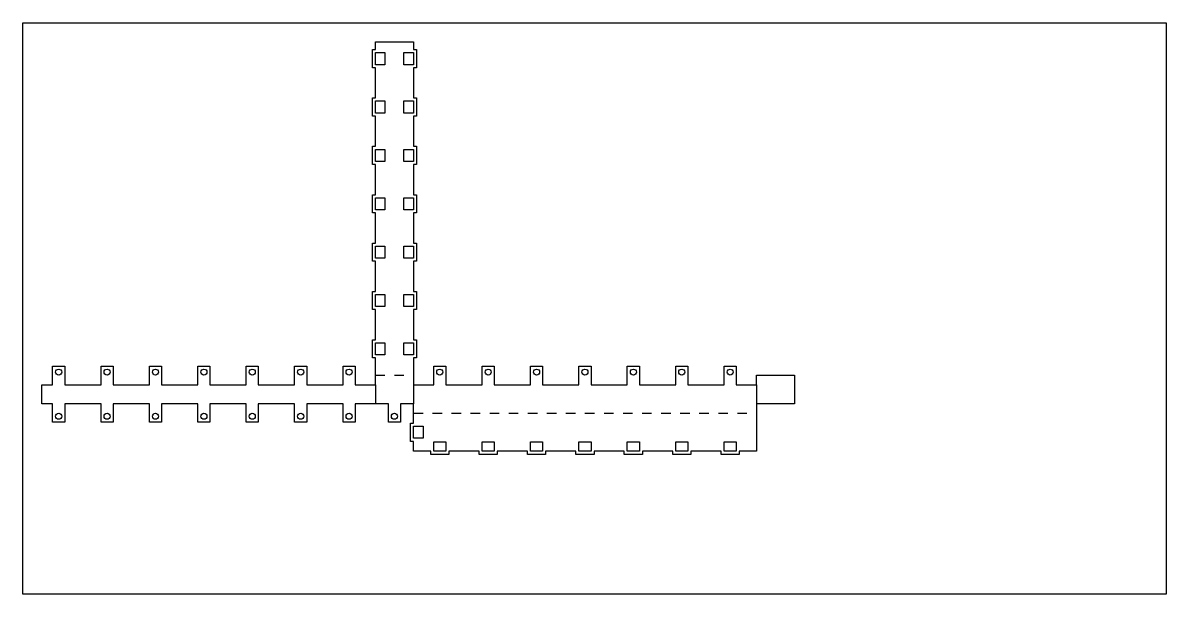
# Model space of a CAD drawing. Header units: metres. Extents: x 0 to 600, y -1550 to 300.
# Drawn here: x 0 to 600, y -620 to -320 of the extents above; entities that cross this region are included whole.
import ezdxf

# ---------------------------------------------------------------- set-up
doc = ezdxf.new("R2010")
doc.units = ezdxf.units.M

msp = doc.modelspace()

# ---------------------------------------------------------------- linework, layer by layer
at = {"layer": '4'}
for p, q in [((185, -334.0375), (185, -330)), ((185, -330), (205, -330)), ((205, -330), (205, -334.0375)), ((183.4125, -343.5625), (183.4125, -334.0375)), ((183.4125, -334.0375), (185, -334.0375)), ((185, -341.975), (185, -335.625)), ((185, -335.625), (190, -335.625)), ((190, -335.625), (190, -341.975)), ((200, -341.975), (200, -335.625)), ((200, -335.625), (205, -335.625)), ((205, -334.0375), (206.5875, -334.0375)), ((205, -335.625), (205, -341.975)), ((206.5875, -334.0375), (206.5875, -343.5625)), ((190, -341.975), (185, -341.975)), ((205, -341.975), (200, -341.975)), ((185, -343.5625), (183.4125, -343.5625)), ((185, -359.4375), (185, -343.5625)), ((206.5875, -343.5625), (205, -343.5625)), ((205, -343.5625), (205, -359.4375)), ((183.4125, -368.9625), (183.4125, -359.4375)), ((183.4125, -359.4375), (185, -359.4375)), ((205, -359.4375), (206.5875, -359.4375)), ((206.5875, -359.4375), (206.5875, -368.9625)), ((185, -367.375), (185, -361.025)), ((185, -361.025), (190, -361.025)), ((190, -361.025), (190, -367.375)), ((200, -367.375), (200, -361.025)), ((200, -361.025), (205, -361.025)), ((205, -361.025), (205, -367.375)), ((185, -368.9625), (183.4125, -368.9625)), ((190, -367.375), (185, -367.375)), ((185, -384.8375), (185, -368.9625)), ((205, -367.375), (200, -367.375)), ((206.5875, -368.9625), (205, -368.9625)), ((205, -368.9625), (205, -384.8375)), ((183.4125, -394.3625), (183.4125, -384.8375)), ((183.4125, -384.8375), (185, -384.8375)), ((185, -392.775), (185, -386.425)), ((185, -386.425), (190, -386.425)), ((190, -386.425), (190, -392.775)), ((200, -392.775), (200, -386.425)), ((200, -386.425), (205, -386.425)), ((205, -384.8375), (206.5875, -384.8375)), ((205, -386.425), (205, -392.775)), ((206.5875, -384.8375), (206.5875, -394.3625)), ((185, -394.3625), (183.4125, -394.3625)), ((190, -392.775), (185, -392.775)), ((185, -410.2375), (185, -394.3625)), ((205, -392.775), (200, -392.775)), ((206.5875, -394.3625), (205, -394.3625)), ((205, -394.3625), (205, -410.2375)), ((183.4125, -419.7625), (183.4125, -410.2375)), ((183.4125, -410.2375), (185, -410.2375)), ((185, -418.175), (185, -411.825)), ((185, -411.825), (190, -411.825)), ((190, -411.825), (190, -418.175)), ((200, -418.175), (200, -411.825)), ((200, -411.825), (205, -411.825)), ((205, -410.2375), (206.5875, -410.2375)), ((205, -411.825), (205, -418.175)), ((206.5875, -410.2375), (206.5875, -419.7625)), ((185, -419.7625), (183.4125, -419.7625)), ((190, -418.175), (185, -418.175)), ((185, -435.6375), (185, -419.7625)), ((205, -418.175), (200, -418.175)), ((206.5875, -419.7625), (205, -419.7625)), ((205, -419.7625), (205, -435.6375)), ((183.4125, -445.1625), (183.4125, -435.6375)), ((183.4125, -435.6375), (185, -435.6375)), ((185, -443.575), (185, -437.225)), ((185, -437.225), (190, -437.225)), ((190, -437.225), (190, -443.575)), ((200, -443.575), (200, -437.225)), ((200, -437.225), (205, -437.225)), ((205, -435.6375), (206.5875, -435.6375)), ((205, -437.225), (205, -443.575)), ((206.5875, -435.6375), (206.5875, -445.1625)), ((190, -443.575), (185, -443.575)), ((205, -443.575), (200, -443.575)), ((185, -445.1625), (183.4125, -445.1625)), ((185, -461.0375), (185, -445.1625)), ((206.5875, -445.1625), (205, -445.1625)), ((205, -445.1625), (205, -461.0375)), ((183.4125, -470.5625), (183.4125, -461.0375)), ((183.4125, -461.0375), (185, -461.0375)), ((205, -461.0375), (206.5875, -461.0375)), ((206.5875, -461.0375), (206.5875, -470.5625)), ((185, -468.975), (185, -462.625)), ((185, -462.625), (190, -462.625)), ((190, -462.625), (190, -468.975)), ((200, -468.975), (200, -462.625)), ((200, -462.625), (205, -462.625)), ((205, -462.625), (205, -468.975)), ((185, -470.5625), (183.4125, -470.5625)), ((190, -468.975), (185, -468.975)), ((185, -486.4375), (185, -470.5625)), ((205, -468.975), (200, -468.975)), ((206.5875, -470.5625), (205, -470.5625)), ((205, -470.5625), (205, -486.4375)), ((183.4125, -495.9625), (183.4125, -486.4375)), ((183.4125, -486.4375), (185, -486.4375)), ((185, -494.375), (185, -488.025)), ((185, -488.025), (190, -488.025)), ((190, -488.025), (190, -494.375)), ((200, -494.375), (200, -488.025)), ((200, -488.025), (205, -488.025)), ((205, -486.4375), (206.5875, -486.4375)), ((205, -488.025), (205, -494.375)), ((206.5875, -486.4375), (206.5875, -495.9625)), ((185, -495.9625), (183.4125, -495.9625)), ((190, -494.375), (185, -494.375)), ((185, -510), (185, -495.9625)), ((205, -494.375), (200, -494.375)), ((206.5875, -495.9625), (205, -495.9625)), ((205, -495.9625), (205, -510)), ((15.625, -510), (15.625, -500.2375)), ((15.625, -500.2375), (21.975, -500.2375)), ((17.2125, -503.4125), (17.333341, -502.80499)), ((17.333341, -504.02001), (17.2125, -503.4125)), ((17.333341, -502.80499), (17.677468, -502.289968)), ((17.677468, -502.289968), (18.19249, -501.945841)), ((18.19249, -501.945841), (18.8, -501.825)), ((18.8, -501.825), (19.40751, -501.945841)), ((19.40751, -501.945841), (19.922532, -502.289968)), ((19.922532, -502.289968), (20.266659, -502.80499)), ((20.266659, -502.80499), (20.3875, -503.4125)), ((20.3875, -503.4125), (20.266659, -504.02001)), ((21.975, -500.2375), (21.975, -510)), ((41.025, -510), (41.025, -500.2375)), ((41.025, -500.2375), (47.375, -500.2375)), ((42.6125, -503.4125), (42.733341, -502.80499)), ((42.733341, -504.02001), (42.6125, -503.4125)), ((42.733341, -502.80499), (43.077468, -502.289968)), ((43.077468, -502.289968), (43.59249, -501.945841)), ((43.59249, -501.945841), (44.2, -501.825)), ((44.2, -501.825), (44.80751, -501.945841)), ((44.80751, -501.945841), (45.322532, -502.289968)), ((45.322532, -502.289968), (45.666659, -502.80499)), ((45.666659, -502.80499), (45.7875, -503.4125)), ((45.7875, -503.4125), (45.666659, -504.02001)), ((47.375, -500.2375), (47.375, -510)), ((66.425, -510), (66.425, -500.2375)), ((66.425, -500.2375), (72.775, -500.2375)), ((68.0125, -503.4125), (68.133341, -502.80499)), ((68.133341, -504.02001), (68.0125, -503.4125)), ((68.133341, -502.80499), (68.477468, -502.289968)), ((68.477468, -502.289968), (68.99249, -501.945841)), ((68.99249, -501.945841), (69.6, -501.825)), ((69.6, -501.825), (70.20751, -501.945841)), ((70.20751, -501.945841), (70.722532, -502.289968)), ((70.722532, -502.289968), (71.066659, -502.80499)), ((71.066659, -502.80499), (71.1875, -503.4125)), ((71.1875, -503.4125), (71.066659, -504.02001)), ((72.775, -500.2375), (72.775, -510)), ((91.825, -510), (91.825, -500.2375)), ((91.825, -500.2375), (98.175, -500.2375)), ((93.4125, -503.4125), (93.533341, -502.80499)), ((93.533341, -504.02001), (93.4125, -503.4125)), ((93.533341, -502.80499), (93.877468, -502.289968)), ((93.877468, -502.289968), (94.39249, -501.945841)), ((94.39249, -501.945841), (95, -501.825)), ((95, -501.825), (95.60751, -501.945841)), ((95.60751, -501.945841), (96.122532, -502.289968)), ((96.122532, -502.289968), (96.466659, -502.80499)), ((96.466659, -502.80499), (96.5875, -503.4125)), ((96.5875, -503.4125), (96.466659, -504.02001)), ((98.175, -500.2375), (98.175, -510)), ((117.225, -510), (117.225, -500.2375)), ((117.225, -500.2375), (123.575, -500.2375)), ((118.8125, -503.4125), (118.933341, -502.80499)), ((118.933341, -504.02001), (118.8125, -503.4125)), ((118.933341, -502.80499), (119.277468, -502.289968)), ((119.277468, -502.289968), (119.79249, -501.945841)), ((119.79249, -501.945841), (120.4, -501.825)), ((120.4, -501.825), (121.00751, -501.945841)), ((121.00751, -501.945841), (121.522532, -502.289968)), ((121.522532, -502.289968), (121.866659, -502.80499)), ((121.866659, -502.80499), (121.9875, -503.4125)), ((121.9875, -503.4125), (121.866659, -504.02001)), ((123.575, -500.2375), (123.575, -510)), ((142.625, -510), (142.625, -500.2375)), ((142.625, -500.2375), (148.975, -500.2375)), ((144.2125, -503.4125), (144.333341, -502.80499)), ((144.333341, -504.02001), (144.2125, -503.4125)), ((144.333341, -502.80499), (144.677468, -502.289968)), ((144.677468, -502.289968), (145.19249, -501.945841)), ((145.19249, -501.945841), (145.8, -501.825)), ((145.8, -501.825), (146.40751, -501.945841)), ((146.40751, -501.945841), (146.922532, -502.289968)), ((146.922532, -502.289968), (147.266659, -502.80499)), ((147.266659, -502.80499), (147.3875, -503.4125)), ((147.3875, -503.4125), (147.266659, -504.02001)), ((148.975, -500.2375), (148.975, -510)), ((168.025, -510), (168.025, -500.2375)), ((168.025, -500.2375), (174.375, -500.2375)), ((169.6125, -503.4125), (169.733341, -502.80499)), ((169.733341, -504.02001), (169.6125, -503.4125)), ((169.733341, -502.80499), (170.077468, -502.289968)), ((170.077468, -502.289968), (170.59249, -501.945841)), ((170.59249, -501.945841), (171.2, -501.825)), ((171.2, -501.825), (171.80751, -501.945841)), ((171.80751, -501.945841), (172.322532, -502.289968)), ((172.322532, -502.289968), (172.666659, -502.80499)), ((172.666659, -502.80499), (172.7875, -503.4125)), ((172.7875, -503.4125), (172.666659, -504.02001)), ((174.375, -500.2375), (174.375, -510)), ((215.625, -510), (215.625, -500.2375)), ((215.625, -500.2375), (221.975, -500.2375)), ((217.2125, -503.4125), (217.333341, -502.80499)), ((217.333341, -504.02001), (217.2125, -503.4125)), ((217.333341, -502.80499), (217.677468, -502.289968)), ((217.677468, -502.289968), (218.19249, -501.945841)), ((218.19249, -501.945841), (218.8, -501.825)), ((218.8, -501.825), (219.40751, -501.945841)), ((219.40751, -501.945841), (219.922532, -502.289968)), ((219.922532, -502.289968), (220.266659, -502.80499)), ((220.266659, -502.80499), (220.3875, -503.4125)), ((220.3875, -503.4125), (220.266659, -504.02001)), ((221.975, -500.2375), (221.975, -510)), ((241.025, -510), (241.025, -500.2375)), ((241.025, -500.2375), (247.375, -500.2375)), ((242.6125, -503.4125), (242.733341, -502.80499)), ((242.733341, -504.02001), (242.6125, -503.4125)), ((242.733341, -502.80499), (243.077468, -502.289968)), ((243.077468, -502.289968), (243.59249, -501.945841)), ((243.59249, -501.945841), (244.2, -501.825)), ((244.2, -501.825), (244.80751, -501.945841)), ((244.80751, -501.945841), (245.322532, -502.289968)), ((245.322532, -502.289968), (245.666659, -502.80499)), ((245.666659, -502.80499), (245.7875, -503.4125)), ((245.7875, -503.4125), (245.666659, -504.02001)), ((247.375, -500.2375), (247.375, -510)), ((266.425, -510), (266.425, -500.2375)), ((266.425, -500.2375), (272.775, -500.2375)), ((268.0125, -503.4125), (268.133341, -502.80499)), ((268.133341, -504.02001), (268.0125, -503.4125)), ((268.133341, -502.80499), (268.477468, -502.289968)), ((268.477468, -502.289968), (268.99249, -501.945841)), ((268.99249, -501.945841), (269.6, -501.825)), ((269.6, -501.825), (270.20751, -501.945841)), ((270.20751, -501.945841), (270.722532, -502.289968)), ((270.722532, -502.289968), (271.066659, -502.80499)), ((271.066659, -502.80499), (271.1875, -503.4125)), ((271.1875, -503.4125), (271.066659, -504.02001)), ((272.775, -500.2375), (272.775, -510)), ((291.825, -510), (291.825, -500.2375)), ((291.825, -500.2375), (298.175, -500.2375)), ((293.4125, -503.4125), (293.533341, -502.80499)), ((293.533341, -504.02001), (293.4125, -503.4125)), ((293.533341, -502.80499), (293.877468, -502.289968)), ((293.877468, -502.289968), (294.39249, -501.945841)), ((294.39249, -501.945841), (295, -501.825)), ((295, -501.825), (295.60751, -501.945841)), ((295.60751, -501.945841), (296.122532, -502.289968)), ((296.122532, -502.289968), (296.466659, -502.80499)), ((296.466659, -502.80499), (296.5875, -503.4125)), ((296.5875, -503.4125), (296.466659, -504.02001)), ((298.175, -500.2375), (298.175, -510)), ((317.225, -510), (317.225, -500.2375)), ((317.225, -500.2375), (323.575, -500.2375)), ((318.8125, -503.4125), (318.933341, -502.80499)), ((318.933341, -504.02001), (318.8125, -503.4125)), ((318.933341, -502.80499), (319.277468, -502.289968)), ((319.277468, -502.289968), (319.79249, -501.945841)), ((319.79249, -501.945841), (320.4, -501.825)), ((320.4, -501.825), (321.00751, -501.945841)), ((321.00751, -501.945841), (321.522532, -502.289968)), ((321.522532, -502.289968), (321.866659, -502.80499)), ((321.866659, -502.80499), (321.9875, -503.4125)), ((321.9875, -503.4125), (321.866659, -504.02001)), ((323.575, -500.2375), (323.575, -510)), ((342.625, -510), (342.625, -500.2375)), ((342.625, -500.2375), (348.975, -500.2375)), ((344.2125, -503.4125), (344.333341, -502.80499)), ((344.333341, -504.02001), (344.2125, -503.4125)), ((344.333341, -502.80499), (344.677468, -502.289968)), ((344.677468, -502.289968), (345.19249, -501.945841)), ((345.19249, -501.945841), (345.8, -501.825)), ((345.8, -501.825), (346.40751, -501.945841)), ((346.40751, -501.945841), (346.922532, -502.289968)), ((346.922532, -502.289968), (347.266659, -502.80499)), ((347.266659, -502.80499), (347.3875, -503.4125)), ((347.3875, -503.4125), (347.266659, -504.02001)), ((348.975, -500.2375), (348.975, -510)), ((368.025, -510), (368.025, -500.2375)), ((368.025, -500.2375), (374.375, -500.2375)), ((369.6125, -503.4125), (369.733341, -502.80499)), ((369.733341, -504.02001), (369.6125, -503.4125)), ((369.733341, -502.80499), (370.077468, -502.289968)), ((370.077468, -502.289968), (370.59249, -501.945841)), ((370.59249, -501.945841), (371.2, -501.825)), ((371.2, -501.825), (371.80751, -501.945841)), ((371.80751, -501.945841), (372.322532, -502.289968)), ((372.322532, -502.289968), (372.666659, -502.80499)), ((372.666659, -502.80499), (372.7875, -503.4125)), ((372.7875, -503.4125), (372.666659, -504.02001)), ((374.375, -500.2375), (374.375, -510)), ((10, -520), (10, -510)), ((10, -510), (15.625, -510)), ((17.677468, -504.535032), (17.333341, -504.02001)), ((18.19249, -504.879159), (17.677468, -504.535032)), ((18.8, -505), (18.19249, -504.879159)), ((19.40751, -504.879159), (18.8, -505)), ((19.922532, -504.535032), (19.40751, -504.879159)), ((20.266659, -504.02001), (19.922532, -504.535032)), ((21.975, -510), (41.025, -510)), ((43.077468, -504.535032), (42.733341, -504.02001)), ((43.59249, -504.879159), (43.077468, -504.535032)), ((44.2, -505), (43.59249, -504.879159)), ((44.80751, -504.879159), (44.2, -505)), ((45.322532, -504.535032), (44.80751, -504.879159)), ((45.666659, -504.02001), (45.322532, -504.535032)), ((47.375, -510), (66.425, -510)), ((68.477468, -504.535032), (68.133341, -504.02001)), ((68.99249, -504.879159), (68.477468, -504.535032)), ((69.6, -505), (68.99249, -504.879159)), ((70.20751, -504.879159), (69.6, -505)), ((70.722532, -504.535032), (70.20751, -504.879159)), ((71.066659, -504.02001), (70.722532, -504.535032)), ((72.775, -510), (91.825, -510)), ((93.877468, -504.535032), (93.533341, -504.02001)), ((94.39249, -504.879159), (93.877468, -504.535032)), ((95, -505), (94.39249, -504.879159)), ((95.60751, -504.879159), (95, -505)), ((96.122532, -504.535032), (95.60751, -504.879159)), ((96.466659, -504.02001), (96.122532, -504.535032)), ((98.175, -510), (117.225, -510)), ((119.277468, -504.535032), (118.933341, -504.02001)), ((119.79249, -504.879159), (119.277468, -504.535032)), ((120.4, -505), (119.79249, -504.879159)), ((121.00751, -504.879159), (120.4, -505)), ((121.522532, -504.535032), (121.00751, -504.879159)), ((121.866659, -504.02001), (121.522532, -504.535032)), ((123.575, -510), (142.625, -510)), ((144.677468, -504.535032), (144.333341, -504.02001)), ((145.19249, -504.879159), (144.677468, -504.535032)), ((145.8, -505), (145.19249, -504.879159)), ((146.40751, -504.879159), (145.8, -505)), ((146.922532, -504.535032), (146.40751, -504.879159)), ((147.266659, -504.02001), (146.922532, -504.535032)), ((148.975, -510), (168.025, -510)), ((170.077468, -504.535032), (169.733341, -504.02001)), ((170.59249, -504.879159), (170.077468, -504.535032)), ((171.2, -505), (170.59249, -504.879159)), ((171.80751, -504.879159), (171.2, -505)), ((172.322532, -504.535032), (171.80751, -504.879159)), ((172.666659, -504.02001), (172.322532, -504.535032)), ((174.375, -510), (185, -510)), ((205, -510), (215.625, -510)), ((217.677468, -504.535032), (217.333341, -504.02001)), ((218.19249, -504.879159), (217.677468, -504.535032)), ((218.8, -505), (218.19249, -504.879159)), ((219.40751, -504.879159), (218.8, -505)), ((219.922532, -504.535032), (219.40751, -504.879159)), ((220.266659, -504.02001), (219.922532, -504.535032)), ((221.975, -510), (241.025, -510)), ((243.077468, -504.535032), (242.733341, -504.02001)), ((243.59249, -504.879159), (243.077468, -504.535032)), ((244.2, -505), (243.59249, -504.879159)), ((244.80751, -504.879159), (244.2, -505)), ((245.322532, -504.535032), (244.80751, -504.879159)), ((245.666659, -504.02001), (245.322532, -504.535032)), ((247.375, -510), (266.425, -510)), ((268.477468, -504.535032), (268.133341, -504.02001)), ((268.99249, -504.879159), (268.477468, -504.535032)), ((269.6, -505), (268.99249, -504.879159)), ((270.20751, -504.879159), (269.6, -505)), ((270.722532, -504.535032), (270.20751, -504.879159)), ((271.066659, -504.02001), (270.722532, -504.535032)), ((272.775, -510), (291.825, -510)), ((293.877468, -504.535032), (293.533341, -504.02001)), ((294.39249, -504.879159), (293.877468, -504.535032)), ((295, -505), (294.39249, -504.879159)), ((295.60751, -504.879159), (295, -505)), ((296.122532, -504.535032), (295.60751, -504.879159)), ((296.466659, -504.02001), (296.122532, -504.535032)), ((298.175, -510), (317.225, -510)), ((319.277468, -504.535032), (318.933341, -504.02001)), ((319.79249, -504.879159), (319.277468, -504.535032)), ((320.4, -505), (319.79249, -504.879159)), ((321.00751, -504.879159), (320.4, -505)), ((321.522532, -504.535032), (321.00751, -504.879159)), ((321.866659, -504.02001), (321.522532, -504.535032)), ((323.575, -510), (342.625, -510)), ((344.677468, -504.535032), (344.333341, -504.02001)), ((345.19249, -504.879159), (344.677468, -504.535032)), ((345.8, -505), (345.19249, -504.879159)), ((346.40751, -504.879159), (345.8, -505)), ((346.922532, -504.535032), (346.40751, -504.879159)), ((347.266659, -504.02001), (346.922532, -504.535032)), ((348.975, -510), (368.025, -510)), ((370.077468, -504.535032), (369.733341, -504.02001)), ((370.59249, -504.879159), (370.077468, -504.535032)), ((371.2, -505), (370.59249, -504.879159)), ((371.80751, -504.879159), (371.2, -505)), ((372.322532, -504.535032), (371.80751, -504.879159)), ((372.666659, -504.02001), (372.322532, -504.535032)), ((374.375, -510), (385, -510)), ((385, -510), (385, -505)), ((385, -505), (405, -505)), ((405, -505), (405, -520)), ((15.625, -520), (10, -520)), ((15.625, -529.7625), (15.625, -520)), ((41.025, -520), (21.975, -520)), ((21.975, -520), (21.975, -529.7625)), ((41.025, -529.7625), (41.025, -520)), ((66.425, -520), (47.375, -520)), ((47.375, -520), (47.375, -529.7625)), ((66.425, -529.7625), (66.425, -520)), ((91.825, -520), (72.775, -520)), ((72.775, -520), (72.775, -529.7625)), ((91.825, -529.7625), (91.825, -520)), ((117.225, -520), (98.175, -520)), ((98.175, -520), (98.175, -529.7625)), ((117.225, -529.7625), (117.225, -520)), ((142.625, -520), (123.575, -520)), ((123.575, -520), (123.575, -529.7625)), ((142.625, -529.7625), (142.625, -520)), ((168.025, -520), (148.975, -520)), ((148.975, -520), (148.975, -529.7625)), ((168.025, -529.7625), (168.025, -520)), ((191.825, -520), (174.375, -520)), ((174.375, -520), (174.375, -529.7625)), ((191.825, -529.7625), (191.825, -520)), ((205, -520), (198.175, -520)), ((198.175, -520), (198.175, -529.7625)), ((205, -530.2375), (205, -520)), ((405, -520), (385, -520)), ((385, -520), (385, -545)), ((17.2125, -526.5875), (17.333341, -525.97999)), ((17.333341, -527.19501), (17.2125, -526.5875)), ((17.333341, -525.97999), (17.677468, -525.464968)), ((17.677468, -527.710032), (17.333341, -527.19501)), ((17.677468, -525.464968), (18.19249, -525.120841)), ((18.19249, -528.054159), (17.677468, -527.710032)), ((18.19249, -525.120841), (18.8, -525)), ((18.8, -525), (19.40751, -525.120841)), ((19.40751, -525.120841), (19.922532, -525.464968)), ((19.922532, -527.710032), (19.40751, -528.054159)), ((19.922532, -525.464968), (20.266659, -525.97999)), ((20.266659, -527.19501), (19.922532, -527.710032)), ((20.266659, -525.97999), (20.3875, -526.5875)), ((20.3875, -526.5875), (20.266659, -527.19501)), ((42.6125, -526.5875), (42.733341, -525.97999)), ((42.733341, -527.19501), (42.6125, -526.5875)), ((42.733341, -525.97999), (43.077468, -525.464968)), ((43.077468, -527.710032), (42.733341, -527.19501)), ((43.077468, -525.464968), (43.59249, -525.120841)), ((43.59249, -528.054159), (43.077468, -527.710032)), ((43.59249, -525.120841), (44.2, -525)), ((44.2, -525), (44.80751, -525.120841)), ((44.80751, -525.120841), (45.322532, -525.464968)), ((45.322532, -527.710032), (44.80751, -528.054159)), ((45.322532, -525.464968), (45.666659, -525.97999)), ((45.666659, -527.19501), (45.322532, -527.710032)), ((45.666659, -525.97999), (45.7875, -526.5875)), ((45.7875, -526.5875), (45.666659, -527.19501)), ((68.0125, -526.5875), (68.133341, -525.97999)), ((68.133341, -527.19501), (68.0125, -526.5875)), ((68.133341, -525.97999), (68.477468, -525.464968)), ((68.477468, -527.710032), (68.133341, -527.19501)), ((68.477468, -525.464968), (68.99249, -525.120841)), ((68.99249, -528.054159), (68.477468, -527.710032)), ((68.99249, -525.120841), (69.6, -525)), ((69.6, -525), (70.20751, -525.120841)), ((70.20751, -525.120841), (70.722532, -525.464968)), ((70.722532, -527.710032), (70.20751, -528.054159)), ((70.722532, -525.464968), (71.066659, -525.97999)), ((71.066659, -527.19501), (70.722532, -527.710032)), ((71.066659, -525.97999), (71.1875, -526.5875)), ((71.1875, -526.5875), (71.066659, -527.19501)), ((93.4125, -526.5875), (93.533341, -525.97999)), ((93.533341, -527.19501), (93.4125, -526.5875)), ((93.533341, -525.97999), (93.877468, -525.464968)), ((93.877468, -527.710032), (93.533341, -527.19501)), ((93.877468, -525.464968), (94.39249, -525.120841)), ((94.39249, -528.054159), (93.877468, -527.710032)), ((94.39249, -525.120841), (95, -525)), ((95, -525), (95.60751, -525.120841)), ((95.60751, -525.120841), (96.122532, -525.464968)), ((96.122532, -527.710032), (95.60751, -528.054159)), ((96.122532, -525.464968), (96.466659, -525.97999)), ((96.466659, -527.19501), (96.122532, -527.710032)), ((96.466659, -525.97999), (96.5875, -526.5875)), ((96.5875, -526.5875), (96.466659, -527.19501)), ((118.8125, -526.5875), (118.933341, -525.97999)), ((118.933341, -527.19501), (118.8125, -526.5875)), ((118.933341, -525.97999), (119.277468, -525.464968)), ((119.277468, -527.710032), (118.933341, -527.19501)), ((119.277468, -525.464968), (119.79249, -525.120841)), ((119.79249, -528.054159), (119.277468, -527.710032)), ((119.79249, -525.120841), (120.4, -525)), ((120.4, -525), (121.00751, -525.120841)), ((121.00751, -525.120841), (121.522532, -525.464968)), ((121.522532, -527.710032), (121.00751, -528.054159)), ((121.522532, -525.464968), (121.866659, -525.97999)), ((121.866659, -527.19501), (121.522532, -527.710032)), ((121.866659, -525.97999), (121.9875, -526.5875)), ((121.9875, -526.5875), (121.866659, -527.19501)), ((144.2125, -526.5875), (144.333341, -525.97999)), ((144.333341, -527.19501), (144.2125, -526.5875)), ((144.333341, -525.97999), (144.677468, -525.464968)), ((144.677468, -527.710032), (144.333341, -527.19501)), ((144.677468, -525.464968), (145.19249, -525.120841)), ((145.19249, -528.054159), (144.677468, -527.710032)), ((145.19249, -525.120841), (145.8, -525)), ((145.8, -525), (146.40751, -525.120841)), ((146.40751, -525.120841), (146.922532, -525.464968)), ((146.922532, -527.710032), (146.40751, -528.054159)), ((146.922532, -525.464968), (147.266659, -525.97999)), ((147.266659, -527.19501), (146.922532, -527.710032)), ((147.266659, -525.97999), (147.3875, -526.5875)), ((147.3875, -526.5875), (147.266659, -527.19501)), ((169.6125, -526.5875), (169.733341, -525.97999)), ((169.733341, -527.19501), (169.6125, -526.5875)), ((169.733341, -525.97999), (170.077468, -525.464968)), ((170.077468, -527.710032), (169.733341, -527.19501)), ((170.077468, -525.464968), (170.59249, -525.120841)), ((170.59249, -528.054159), (170.077468, -527.710032)), ((170.59249, -525.120841), (171.2, -525)), ((171.2, -525), (171.80751, -525.120841)), ((171.80751, -525.120841), (172.322532, -525.464968)), ((172.322532, -527.710032), (171.80751, -528.054159)), ((172.322532, -525.464968), (172.666659, -525.97999)), ((172.666659, -527.19501), (172.322532, -527.710032)), ((172.666659, -525.97999), (172.7875, -526.5875)), ((172.7875, -526.5875), (172.666659, -527.19501)), ((193.4125, -526.5875), (193.533341, -525.97999)), ((193.533341, -527.19501), (193.4125, -526.5875)), ((193.533341, -525.97999), (193.877468, -525.464968)), ((193.877468, -527.710032), (193.533341, -527.19501)), ((193.877468, -525.464968), (194.39249, -525.120841)), ((194.39249, -528.054159), (193.877468, -527.710032)), ((194.39249, -525.120841), (195, -525)), ((195, -525), (195.60751, -525.120841)), ((195.60751, -525.120841), (196.122532, -525.464968)), ((196.122532, -527.710032), (195.60751, -528.054159)), ((196.122532, -525.464968), (196.466659, -525.97999)), ((196.466659, -527.19501), (196.122532, -527.710032)), ((196.466659, -525.97999), (196.5875, -526.5875)), ((196.5875, -526.5875), (196.466659, -527.19501)), ((21.975, -529.7625), (15.625, -529.7625)), ((18.8, -528.175), (18.19249, -528.054159)), ((19.40751, -528.054159), (18.8, -528.175)), ((47.375, -529.7625), (41.025, -529.7625)), ((44.2, -528.175), (43.59249, -528.054159)), ((44.80751, -528.054159), (44.2, -528.175)), ((72.775, -529.7625), (66.425, -529.7625)), ((69.6, -528.175), (68.99249, -528.054159)), ((70.20751, -528.054159), (69.6, -528.175)), ((98.175, -529.7625), (91.825, -529.7625)), ((95, -528.175), (94.39249, -528.054159)), ((95.60751, -528.054159), (95, -528.175)), ((123.575, -529.7625), (117.225, -529.7625)), ((120.4, -528.175), (119.79249, -528.054159)), ((121.00751, -528.054159), (120.4, -528.175)), ((148.975, -529.7625), (142.625, -529.7625)), ((145.8, -528.175), (145.19249, -528.054159)), ((146.40751, -528.054159), (145.8, -528.175)), ((174.375, -529.7625), (168.025, -529.7625)), ((171.2, -528.175), (170.59249, -528.054159)), ((171.80751, -528.054159), (171.2, -528.175)), ((198.175, -529.7625), (191.825, -529.7625)), ((195, -528.175), (194.39249, -528.054159)), ((195.60751, -528.054159), (195, -528.175)), ((203.4125, -539.7625), (203.4125, -530.2375)), ((203.4125, -530.2375), (205, -530.2375)), ((205, -538.175), (205, -531.825)), ((205, -531.825), (210, -531.825)), ((210, -531.825), (210, -538.175)), ((205, -539.7625), (203.4125, -539.7625)), ((210, -538.175), (205, -538.175)), ((205, -545), (205, -539.7625)), ((215.625, -545), (215.625, -540)), ((215.625, -540), (221.975, -540)), ((221.975, -540), (221.975, -545)), ((241.025, -545), (241.025, -540)), ((241.025, -540), (247.375, -540)), ((247.375, -540), (247.375, -545)), ((266.425, -545), (266.425, -540)), ((266.425, -540), (272.775, -540)), ((272.775, -540), (272.775, -545)), ((291.825, -545), (291.825, -540)), ((291.825, -540), (298.175, -540)), ((298.175, -540), (298.175, -545)), ((317.225, -545), (317.225, -540)), ((317.225, -540), (323.575, -540)), ((323.575, -540), (323.575, -545)), ((342.625, -545), (342.625, -540)), ((342.625, -540), (348.975, -540)), ((348.975, -540), (348.975, -545)), ((368.025, -545), (368.025, -540)), ((368.025, -540), (374.375, -540)), ((374.375, -540), (374.375, -545)), ((214.0375, -545), (205, -545)), ((214.0375, -546.5875), (214.0375, -545)), ((221.975, -545), (215.625, -545)), ((239.4375, -545), (223.5625, -545)), ((223.5625, -545), (223.5625, -546.5875)), ((239.4375, -546.5875), (239.4375, -545)), ((247.375, -545), (241.025, -545)), ((264.8375, -545), (248.9625, -545)), ((248.9625, -545), (248.9625, -546.5875)), ((264.8375, -546.5875), (264.8375, -545)), ((272.775, -545), (266.425, -545)), ((290.2375, -545), (274.3625, -545)), ((274.3625, -545), (274.3625, -546.5875)), ((290.2375, -546.5875), (290.2375, -545)), ((298.175, -545), (291.825, -545)), ((315.6375, -545), (299.7625, -545)), ((299.7625, -545), (299.7625, -546.5875)), ((315.6375, -546.5875), (315.6375, -545)), ((323.575, -545), (317.225, -545)), ((341.0375, -545), (325.1625, -545)), ((325.1625, -545), (325.1625, -546.5875)), ((341.0375, -546.5875), (341.0375, -545)), ((348.975, -545), (342.625, -545)), ((366.4375, -545), (350.5625, -545)), ((350.5625, -545), (350.5625, -546.5875)), ((366.4375, -546.5875), (366.4375, -545)), ((374.375, -545), (368.025, -545)), ((385, -545), (375.9625, -545)), ((375.9625, -545), (375.9625, -546.5875)), ((223.5625, -546.5875), (214.0375, -546.5875)), ((248.9625, -546.5875), (239.4375, -546.5875)), ((274.3625, -546.5875), (264.8375, -546.5875)), ((299.7625, -546.5875), (290.2375, -546.5875)), ((325.1625, -546.5875), (315.6375, -546.5875)), ((350.5625, -546.5875), (341.0375, -546.5875)), ((375.9625, -546.5875), (366.4375, -546.5875))]:
    msp.add_line(p, q, dxfattribs=at)
at = {"layer": 'fold-line'}
for p, q in [((185, -505), (190, -505)), ((185, -510), (185, -520)), ((195, -505), (200, -505)), ((205, -510), (205, -520)), ((385, -510), (385, -520)), ((205, -525), (210, -525)), ((215, -525), (220, -525)), ((225, -525), (230, -525)), ((235, -525), (240, -525)), ((245, -525), (250, -525)), ((255, -525), (260, -525)), ((265, -525), (270, -525)), ((275, -525), (280, -525)), ((285, -525), (290, -525)), ((295, -525), (300, -525)), ((305, -525), (310, -525)), ((315, -525), (320, -525)), ((325, -525), (330, -525)), ((335, -525), (340, -525)), ((345, -525), (350, -525)), ((355, -525), (360, -525)), ((365, -525), (370, -525)), ((375, -525), (380, -525))]:
    msp.add_line(p, q, dxfattribs=at)
at = {"layer": 'sheet_boundary_3'}
for p, q in [((0, -320), (600, -320)), ((0, -620), (0, -320)), ((600, -320), (600, -620)), ((600, -620), (0, -620))]:
    msp.add_line(p, q, dxfattribs=at)

doc.saveas('drawing.dxf')
